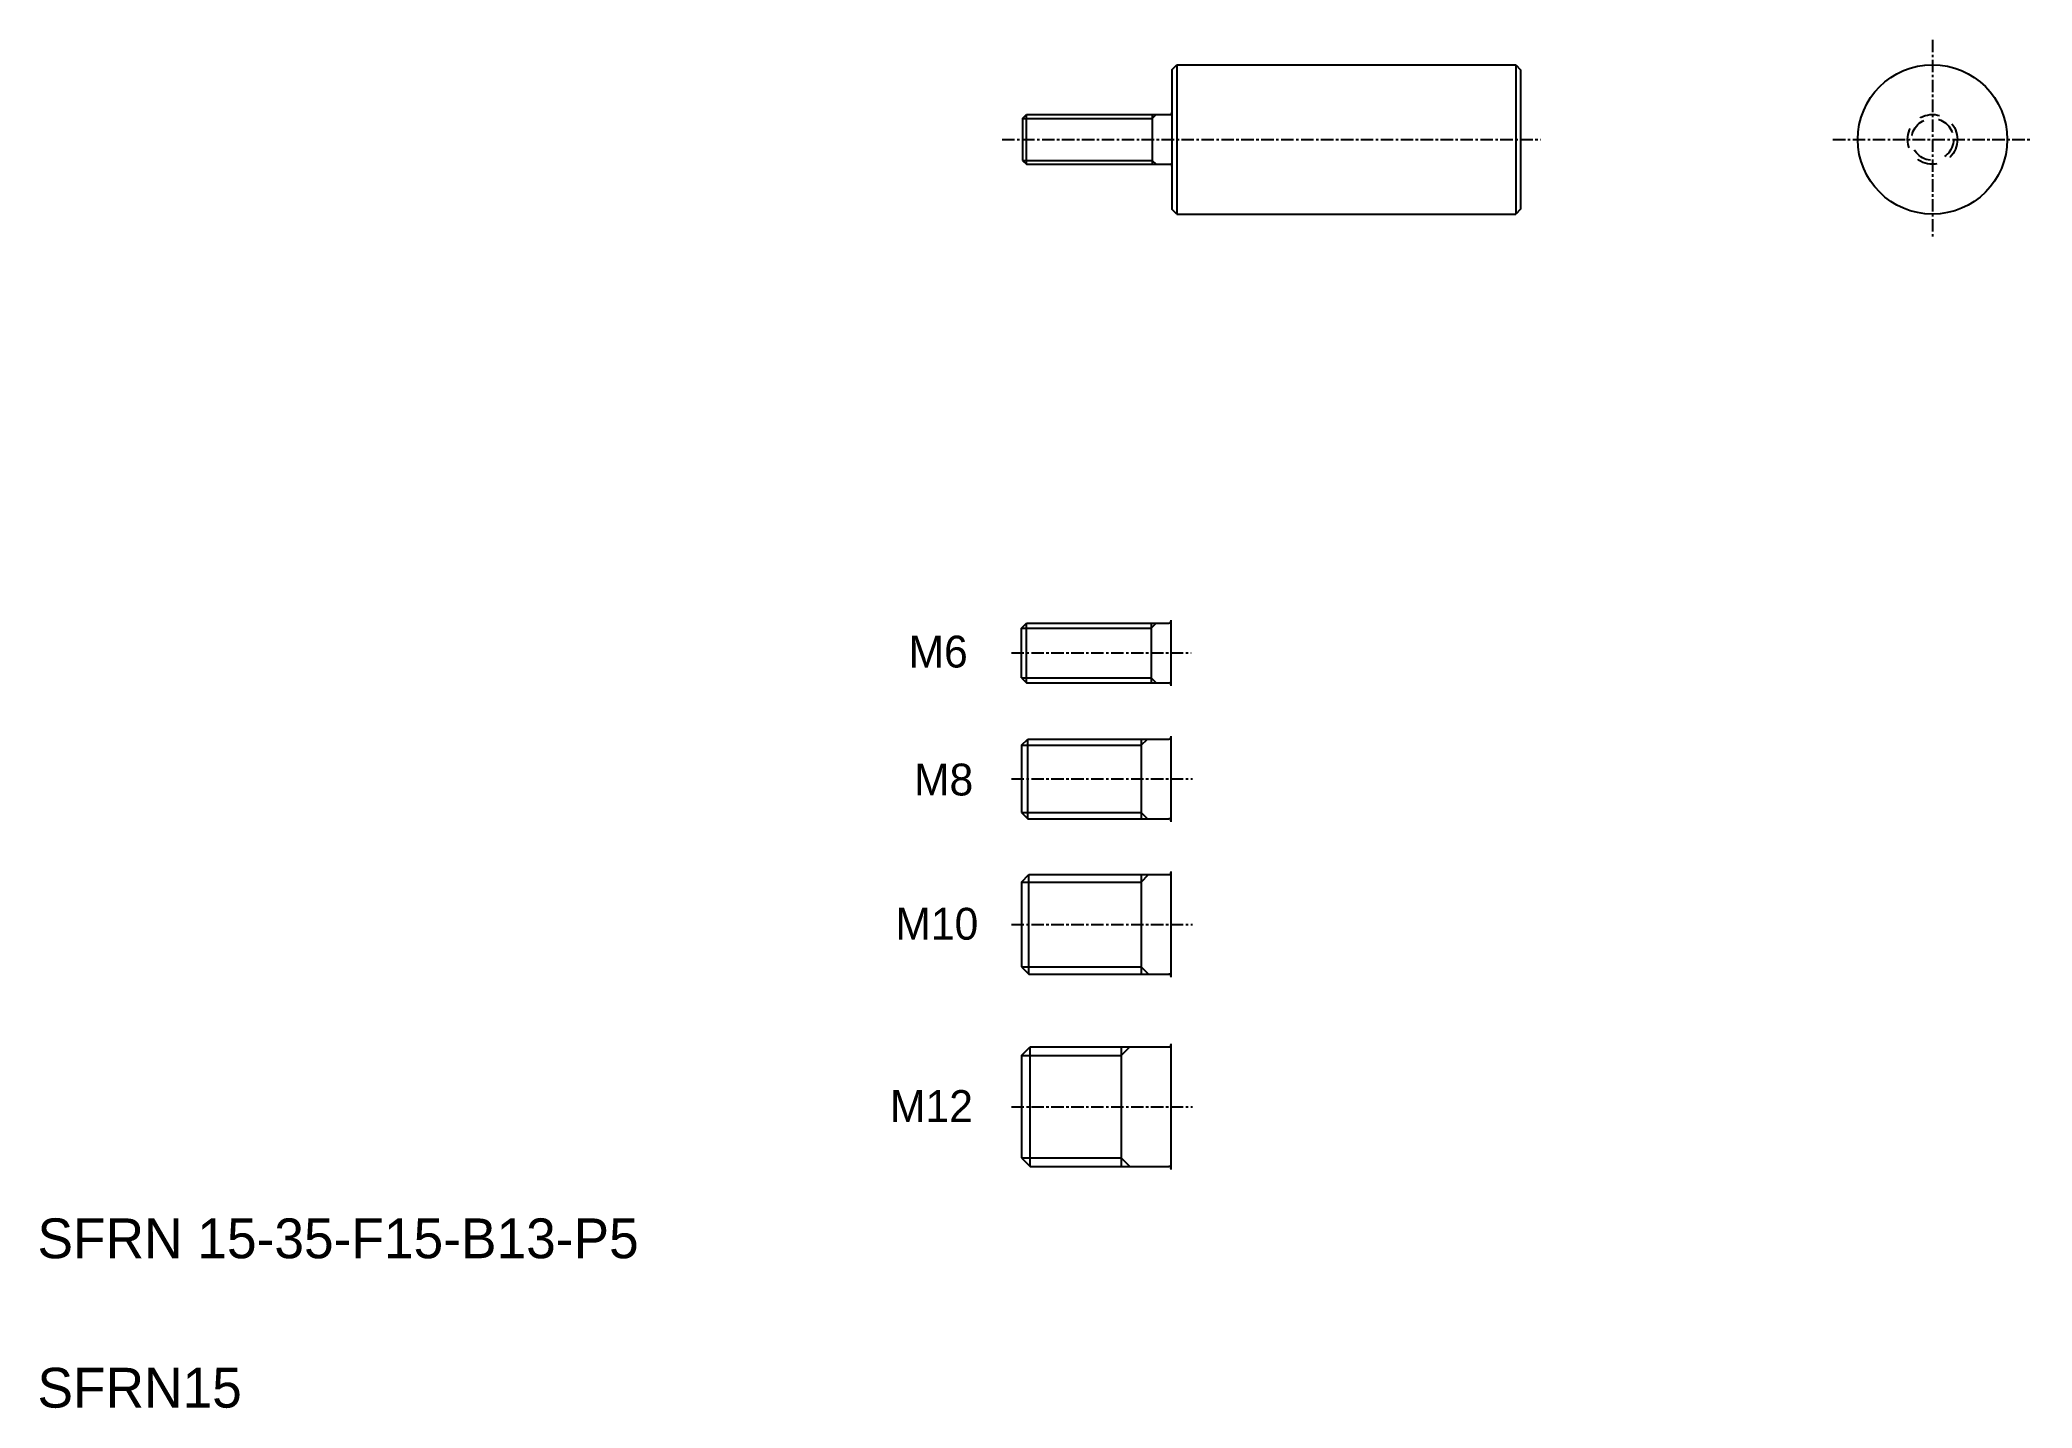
# Model space of a CAD drawing. Extents: x 90 to 290, y 73 to 211.
import ezdxf

# ---------------------------------------------------------------- set-up
doc = ezdxf.new("R2010")
doc.units = 0
doc.linetypes.add('CENTER', pattern=[2, 1.25, -0.25, 0.25, -0.25])
doc.linetypes.add('DASHED', pattern=[3.5, 2, -1.5])
doc.layers.get('0').update_dxf_attribs({"linetype": 'CONTINUOUS'})
doc.layers.add('CENTER', color=1, linetype='CENTER')

msp = doc.modelspace()

# ---------------------------------------------------------------- linework, layer by layer
at = {"color": 7, "linetype": 'CONTINUOUS'}
for p, q in [((203.26, 207.81), (203.76, 208.31)), ((203.76, 208.31), (237.76, 208.31)), ((203.76, 208.31), (203.76, 193.31)), ((237.76, 208.31), (237.76, 193.31)), ((237.76, 208.31), (238.26, 207.81)), ((203.26, 207.81), (203.26, 193.81)), ((238.26, 207.81), (238.26, 193.81)), ((188.26, 202.91), (188.66, 203.31)), ((188.66, 198.31), (188.66, 203.31)), ((188.66, 203.31), (203.06, 203.31)), ((201.26, 203.31), (201.26, 198.31)), ((188.26, 198.71), (188.66, 198.31)), ((188.66, 198.31), (203.06, 198.31)), ((203.76, 193.31), (203.26, 193.81)), ((203.76, 193.31), (237.76, 193.31)), ((238.26, 193.81), (237.76, 193.31)), ((188.16, 151.74), (188.66, 152.24)), ((188.66, 146.24), (188.66, 152.24)), ((188.66, 152.24), (202.96, 152.24)), ((201.16, 152.24), (201.16, 146.24)), ((188.16, 146.74), (188.66, 146.24)), ((188.66, 146.24), (202.96, 146.24)), ((188.16, 139.97), (188.79, 140.6)), ((188.79, 132.6), (188.79, 140.6)), ((188.79, 140.6), (202.96, 140.6)), ((200.16, 140.6), (200.16, 132.6)), ((188.16, 133.22), (188.79, 132.6)), ((188.79, 132.6), (202.96, 132.6)), ((188.16, 126.24), (188.91, 126.99)), ((188.91, 116.99), (188.91, 126.99)), ((188.91, 126.99), (202.96, 126.99)), ((200.16, 126.99), (200.16, 116.99)), ((188.16, 117.74), (188.91, 116.99)), ((188.91, 116.99), (202.96, 116.99)), ((188.16, 108.81), (189.04, 109.68)), ((189.04, 97.68), (189.04, 109.68)), ((189.04, 109.68), (202.96, 109.68)), ((198.16, 109.68), (198.16, 97.68)), ((188.16, 98.56), (189.04, 97.68)), ((189.04, 97.68), (202.96, 97.68))]:
    msp.add_line(p, q, dxfattribs=at)
for p, q in [((238.26, 204.31), (238.26, 204.31)), ((188.26, 202.91), (188.26, 198.71)), ((238.26, 200.81), (238.26, 200.81)), ((203.16, 152.54), (203.16, 145.94)), ((188.16, 146.74), (188.16, 151.74)), ((188.16, 139.97), (188.16, 133.22)), ((188.16, 126.24), (188.16, 117.74)), ((188.16, 108.81), (188.16, 98.56))]:
    msp.add_line(p, q)
at = {"color": 3, "linetype": 'CONTINUOUS'}
for p, q in [((188.26, 202.91), (201.26, 202.91)), ((201.26, 202.91), (201.66, 203.31)), ((188.26, 198.71), (201.26, 198.71)), ((201.26, 198.71), (201.66, 198.31)), ((201.16, 151.74), (201.66, 152.24)), ((188.16, 151.74), (201.16, 151.74)), ((188.16, 146.74), (201.16, 146.74)), ((201.16, 146.74), (201.66, 146.24)), ((200.16, 139.97), (200.79, 140.6)), ((188.16, 139.97), (200.16, 139.97)), ((188.16, 133.22), (200.16, 133.22)), ((200.16, 133.22), (200.79, 132.6)), ((188.16, 126.24), (200.16, 126.24)), ((200.16, 126.24), (200.91, 126.99)), ((188.16, 117.74), (200.16, 117.74)), ((200.16, 117.74), (200.91, 116.99)), ((188.16, 108.81), (198.16, 108.81)), ((198.16, 108.81), (199.04, 109.68)), ((188.16, 98.56), (198.16, 98.56)), ((198.16, 98.56), (199.04, 97.68))]:
    msp.add_line(p, q, dxfattribs=at)
at = {"color": 7}
for p, q in [((203.16, 140.9), (203.16, 132.3)), ((203.16, 127.29), (203.16, 116.69)), ((203.16, 109.98), (203.16, 97.38))]:
    msp.add_line(p, q, dxfattribs=at)
msp.add_circle((279.6, 200.81), 7.5)
at = {"color": 3, "linetype": 'DASHED'}
for radius in [2.5, 2.1]:
    msp.add_circle((279.6, 200.81), radius, dxfattribs=at)
at = {"color": 7, "linetype": 'CONTINUOUS'}
for centre, start, end in [((203.06, 203.51), 270, 0), ((203.06, 198.11), 0, 90)]:
    msp.add_arc(centre, 0.2, start, end, dxfattribs=at)
for centre, start, end in [((202.96, 152.44), 270, 0), ((202.96, 146.04), 0, 90), ((202.96, 140.8), 270, 0), ((202.96, 132.4), 0, 90), ((202.96, 127.19), 270, 0), ((202.96, 116.79), 0, 90), ((202.96, 109.88), 270, 0), ((202.96, 97.48), 0, 90)]:
    msp.add_arc(centre, 0.2, start, end)
at = {"layer": 'CENTER', "color": 1, "linetype": 'CENTER'}
for p, q in [((279.6, 210.81), (279.6, 190.81)), ((186.22, 200.81), (240.26, 200.81)), ((269.6, 200.81), (289.6, 200.81)), ((187.15, 149.24), (205.18, 149.24)), ((187.15, 136.6), (205.33, 136.6)), ((187.15, 121.99), (205.33, 121.99)), ((187.15, 103.68), (205.33, 103.68))]:
    msp.add_line(p, q, dxfattribs=at)

# ---------------------------------------------------------------- texts
at = {"color": 7, "linetype": 'CONTINUOUS'}
for s, p in [('M6', (176.82, 147.78)), ('M8', (177.37, 134.93)), ('M10', (175.5, 120.45)), ('M12', (174.96, 102.14))]:
    msp.add_text(s, height=3.2, dxfattribs=at).set_placement(p)
for s, p in [('SFRN 15-35-F15-B13-P5', (89.39, 88.46)), ('SFRN15', (89.39, 73.46))]:
    msp.add_text(s, height=4).set_placement(p)

doc.saveas('drawing.dxf')
